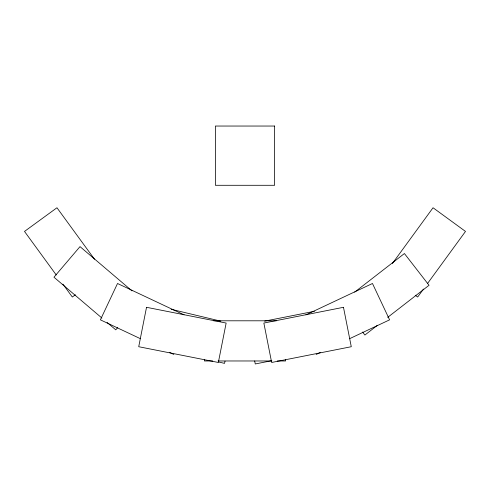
<?xml version="1.0" encoding="UTF-8"?>
<svg xmlns="http://www.w3.org/2000/svg" width="490" height="490" viewBox="0 0 490 490"><rect width="100%" height="100%" fill="white"/><g stroke="black" fill="none" stroke-linecap="round" stroke-linejoin="round"><path stroke-width="0.73" d="M225.045 361.167L224.518 363.378L218.614 361.963M392.368 263.534L433.038 207.754L465.5 231.427L427.513 283.526M423.489 289.045L417.682 297.014L415.232 295.225M117.729 327.528L115.763 329.837L107.102 322.457M354.668 292.126L404.415 253.538L429.044 285.284L387.682 317.367M377.49 325.268L364.903 335.031L362.582 332.036M75.38 294.778L72.318 297.014L62.934 284.139M305.907 314.856L372.474 283.496L389.599 319.841L349.793 338.596M316.173 354.435L320.288 352.494M264.582 321.158L314.439 311.297M270.89 360.867L255.266 363.96L254.678 360.983M213.518 320.797L276.483 320.797M212.758 360.971L204.416 360.971L204.416 359.458M218.068 360.971L271.932 360.971M277.242 360.971L285.584 360.971L285.584 359.458M171.163 309.288L220.592 321.122M184.093 314.856L117.526 283.496L100.401 319.841L140.207 338.596M169.712 352.494L173.828 354.435M131.994 290.882L80.011 246.623L53.967 277.211L101.902 318.035M94.503 259.241L56.963 207.754L24.5 231.427L56.227 274.945M146.522 307.304L138.725 346.718L218.35 362.471L226.147 323.057L146.522 307.304M343.478 307.304L263.853 323.057L271.65 362.471L351.275 346.718L343.478 307.304M274.627 126.04L215.373 126.04L215.373 185.293L274.627 185.293L274.627 126.04"/></g></svg>
